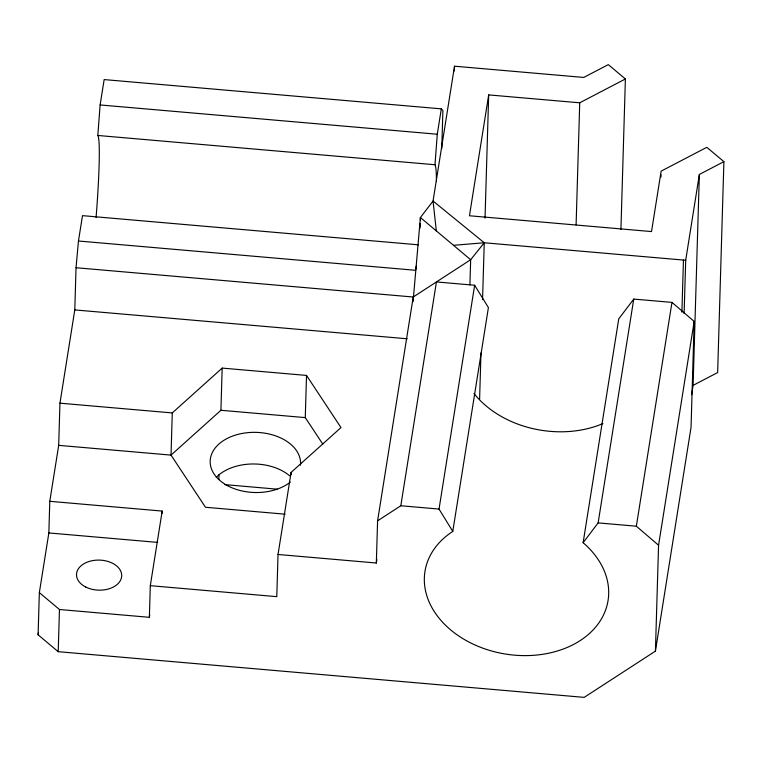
<?xml version="1.0" encoding="UTF-8"?>
<svg xmlns="http://www.w3.org/2000/svg" width="762" height="762" viewBox="0 0 762 762"><rect width="100%" height="100%" fill="white"/><g stroke="black" fill="none" stroke-linecap="round" stroke-linejoin="round"><path stroke-width="1.14" d="M39.348 592.626L59.455 609.505L149.371 617.315L150.305 585.673L276.777 596.656L278.025 554.479L376.333 563.013L377.59 520.837L400.812 505.749L436.435 281.93L474.65 285.255L488.413 307.581L452.79 531.4A92.697 68.961 9 0 0 449.885 629.231A92.697 68.961 9 0 0 580.225 640.556A92.697 68.961 9 0 0 583.121 542.715L618.744 318.897L633.755 299.075L671.97 302.39L694.182 321.421L691.048 427.301L655.425 651.119L584.187 697.373L58.207 651.681L38.1 634.813L39.348 592.626L48.854 532.943L49.787 501.31L58.693 445.351L59.95 403.174L74.79 309.915L76.038 267.729L78.457 241.011L82.496 215.646L418.481 244.831M58.207 651.681L59.455 609.505M162.106 513.417L162.182 511.073L49.787 501.31M278.025 554.479L291.094 472.411L340.985 427.577L306.524 375.428L222.171 368.094L172.279 412.928L171.021 455.114L205.483 507.263L285.15 514.188M218.865 479.412L219.008 474.726M58.693 445.351L171.021 455.114L220.923 410.28L222.171 368.094M291.017 474.755L291.094 472.411M322.831 444.179L305.276 417.605L306.524 375.428M413.071 301.704L420.405 217.532L433.054 201.025L454.514 66.208L583.759 77.438L608.305 64.627L625.392 78.972L620.925 229.457M420.091 228.029L420.224 223.361M420.329 219.866L420.405 217.532L470.659 259.718L469.916 284.845M441.769 148.571L442.893 110.5L441.322 108.861L104.156 79.581L100.117 104.946L97.822 135.465A92.697 5.915 -85 0 1 96.069 217.551M454.371 70.952L454.514 66.208M479.603 399.164L480.974 352.958M482.556 299.637L484.251 242.764L433.054 201.025L436.331 230.905M485.032 218.123L488.69 94.898L579.73 102.803L625.392 78.972M576.101 224.847L579.73 102.803M660.968 177.07L661.035 174.698M655.425 651.119L658.568 545.24L694.182 321.421M681.904 312.201L683.447 260.061M684.114 313.573L685.705 260.261L699.354 174.46L723.9 161.649L706.812 147.314L661.14 171.145L651.529 231.572L469.449 215.76L488.69 94.898M691.601 394.773L693.096 385.372L699.354 174.46M723.9 161.649L717.642 372.561L693.096 385.372M436.435 181.346A92.697 5.915 -85 0 0 434.988 164.744L437.283 134.226L441.322 108.861M38.1 634.813L38.471 632.46M150.305 585.673L162.182 511.073M149.371 617.315L149.743 614.982M416.347 265.795L415.633 270.3L78.457 241.011M377.59 520.837L413.214 297.018L470.659 259.718L484.251 242.764L685.705 260.261M376.333 563.013L376.895 559.499M452.79 531.4L439.026 509.073L474.65 285.255M583.121 542.715L598.132 522.894L633.755 299.075M658.568 545.24L636.346 526.209L671.97 302.39M453.495 245.307L484.251 242.764M100.117 104.946L437.283 134.226M97.822 135.465L434.988 164.744M76.038 267.729L413.214 297.018M74.79 309.915L407.232 338.785M220.923 410.28L305.276 417.605M59.95 403.174L172.279 412.928M224.59 484.603L277.311 489.185M400.812 505.749L439.026 509.073M598.132 522.894L636.346 526.209M48.854 532.943L157.696 542.401M290.341 482.089A45.215 30.08 1.7 0 1 217.237 477.955A45.215 30.08 1.7 0 1 244.231 433.092A45.215 30.08 1.7 0 1 300.476 465.23M216.227 477.364A45.215 30.08 1.7 0 1 289.589 475.736M602.933 423.577A92.697 68.961 9 0 1 473.983 393.468M85.811 587.073A22.612 15.04 1.7 0 0 121.587 577.082A22.612 15.04 1.7 0 0 89.926 561.232A22.612 15.04 1.7 0 0 85.811 587.073"/></g></svg>
